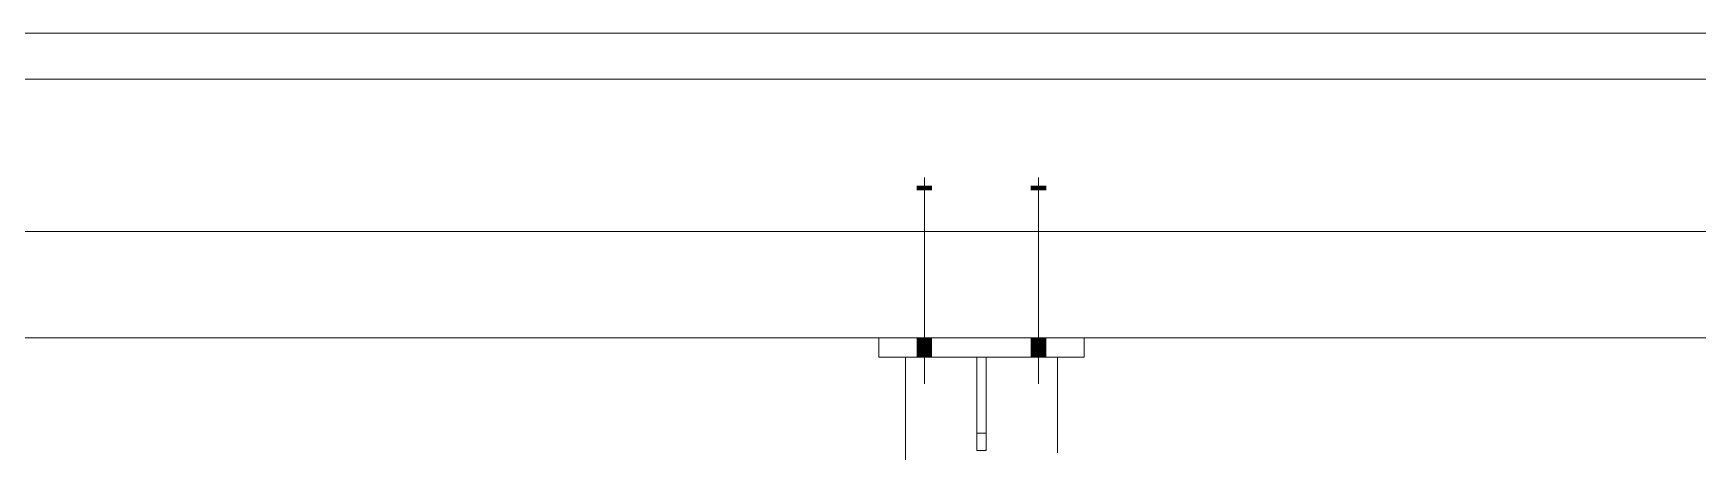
# Model space of a CAD drawing. Header units: millimetres. Extents: x -220592 to 404889, y -217665 to 38245.
# Drawn here: x -922.38 to -900.5, y -1319.28 to -1313.79 of the extents above; entities that cross this region are included whole.
import ezdxf

# ---------------------------------------------------------------- set-up
doc = ezdxf.new("R2010")
doc.units = ezdxf.units.MM
doc.linetypes.add('XKITLINE00', pattern=[0])
doc.layers.add('000 - 0_HIDE_OBJ_FRAMING_DEF_SUB_1', color=7, linetype='Continuous')

# ---------------------------------------------------------------- blocks, each defined once
blk = doc.blocks.new('*A13471')
at = {"layer": '000 - 0_HIDE_OBJ_FRAMING_DEF_SUB_1', "color": 7, "linetype": 'XKITLINE00', "lineweight": 0}
blk.add_line((-135.563334, 95.290814), (-84.063213, 95.290814), dxfattribs=at)
blk = doc.blocks.new('*A13540')
at = {"layer": '000 - 0_HIDE_OBJ_FRAMING_DEF_SUB_1', "color": 7, "linetype": 'XKITLINE00', "lineweight": 0}
for p, q in [((-135.563334, 94.690364), (-87.063349, 94.690364)), ((-135.563334, 92.690364), (-87.063349, 92.690364))]:
    blk.add_line(p, q, dxfattribs=at)
blk = doc.blocks.new('*A13541')
at = {"layer": '000 - 0_HIDE_OBJ_FRAMING_DEF_SUB_1', "color": 7, "linetype": 'XKITLINE00', "lineweight": 0}
for p, q in [((-135.563334, 95.290805), (-84.063213, 95.290805)), ((-130.691121, 91.290805), (-83.063349, 91.290805))]:
    blk.add_line(p, q, dxfattribs=at)
blk = doc.blocks.new('*A14355')
at = {"layer": '000 - 0_HIDE_OBJ_FRAMING_DEF_SUB_1', "color": 7, "linetype": 'XKITLINE00', "lineweight": 0}
for p, q in [((-100.152583, 91.040289), (-100.152583, 91.290289)), ((-100.152583, 91.290289), (-97.452583, 91.290289)), ((-97.452583, 91.040289), (-97.452583, 91.290289)), ((-100.152583, 91.040289), (-97.452583, 91.040289))]:
    blk.add_line(p, q, dxfattribs=at)
blk = doc.blocks.new('*A14356')
at = {"layer": '000 - 0_HIDE_OBJ_FRAMING_DEF_SUB_1', "color": 7, "linetype": 'XKITLINE00', "lineweight": 0}
for p, q in [((-98.862542, 89.814076), (-98.862542, 91.040289)), ((-98.742542, 91.040289), (-98.742542, 89.814076)), ((-98.862542, 90.040289), (-98.742542, 90.040289)), ((-98.742542, 89.814076), (-98.862542, 89.814076))]:
    blk.add_line(p, q, dxfattribs=at)
blk = doc.blocks.new('*A14357')
at = {"layer": '000 - 0_HIDE_OBJ_FRAMING_DEF_SUB_1'}
for points in [[(-99.458, 93.29), (-99.458, 93.23), (-99.648, 93.23), (-99.648, 93.29)], [(-99.458, 93.29), (-99.458, 93.23), (-99.648, 93.23), (-99.648, 93.29)], [(-99.458, 93.29), (-99.458, 93.23), (-99.648, 93.23), (-99.648, 93.29)], [(-98.148, 93.23), (-98.148, 93.29), (-97.958, 93.29), (-97.958, 93.23)], [(-98.148, 93.23), (-98.148, 93.29), (-97.958, 93.29), (-97.958, 93.23)], [(-98.148, 93.23), (-98.148, 93.29), (-97.958, 93.29), (-97.958, 93.23)], [(-99.648, 91.04), (-99.648, 91.29), (-99.458, 91.29), (-99.458, 91.04)], [(-99.648, 91.04), (-99.648, 91.29), (-99.458, 91.29), (-99.458, 91.04)], [(-99.648, 91.04), (-99.648, 91.29), (-99.458, 91.29), (-99.458, 91.04)], [(-98.148, 91.04), (-98.148, 91.29), (-97.958, 91.29), (-97.958, 91.04)], [(-98.148, 91.04), (-98.148, 91.29), (-97.958, 91.29), (-97.958, 91.04)], [(-98.148, 91.04), (-98.148, 91.29), (-97.958, 91.29), (-97.958, 91.04)]]:
    blk.add_hatch(color=7, dxfattribs=at).paths.add_polyline_path(points, flags=17)
at = {"layer": '000 - 0_HIDE_OBJ_FRAMING_DEF_SUB_1', "color": 7, "linetype": 'XKITLINE00', "lineweight": 0}
for p, q in [((-99.648, 93.29), (-99.648, 93.23)), ((-99.648, 93.29), (-99.648, 93.23)), ((-99.648, 93.29), (-99.648, 93.23)), ((-99.553, 93.396), (-99.553, 90.69)), ((-99.553, 93.396), (-99.553, 90.69)), ((-99.553, 93.396), (-99.553, 90.69)), ((-99.458, 93.29), (-99.458, 93.23)), ((-99.458, 93.29), (-99.458, 93.23)), ((-99.458, 93.29), (-99.458, 93.23)), ((-98.148, 93.29), (-98.148, 93.23)), ((-98.148, 93.29), (-98.148, 93.23)), ((-98.148, 93.29), (-98.148, 93.23)), ((-98.053, 93.396), (-98.053, 90.69)), ((-98.053, 93.396), (-98.053, 90.69)), ((-98.053, 93.396), (-98.053, 90.69)), ((-97.958, 93.29), (-97.958, 93.23)), ((-97.958, 93.29), (-97.958, 93.23)), ((-97.958, 93.29), (-97.958, 93.23)), ((-99.648, 91.29), (-99.648, 91.04)), ((-99.648, 91.29), (-99.648, 91.04)), ((-99.648, 91.29), (-99.648, 91.04)), ((-99.458, 91.29), (-99.458, 91.04)), ((-99.458, 91.29), (-99.458, 91.04)), ((-99.458, 91.29), (-99.458, 91.04)), ((-98.148, 91.29), (-98.148, 91.04)), ((-98.148, 91.29), (-98.148, 91.04)), ((-98.148, 91.29), (-98.148, 91.04)), ((-97.958, 91.29), (-97.958, 91.04)), ((-97.958, 91.29), (-97.958, 91.04)), ((-97.958, 91.29), (-97.958, 91.04))]:
    blk.add_line(p, q, dxfattribs=at)
blk = doc.blocks.new('*A14390')
at = {"layer": '000 - 0_HIDE_OBJ_FRAMING_DEF_SUB_1', "color": 7, "linetype": 'XKITLINE00', "lineweight": 0}
for p, q in [((-99.802542, 88.290005), (-99.802542, 91.040289)), ((-97.802542, 89.780791), (-97.802542, 91.040289))]:
    blk.add_line(p, q, dxfattribs=at)

msp = doc.modelspace()

# ---------------------------------------------------------------- block references
at = {"color": 7, "lineweight": 0}
for name in ['*A13471', '*A13541', '*A13540', '*A14357', '*A14355', '*A14390', '*A14356']:
    msp.add_blockref(name, (-811.109, -1409.08), dxfattribs=at)

doc.saveas('drawing.dxf')
